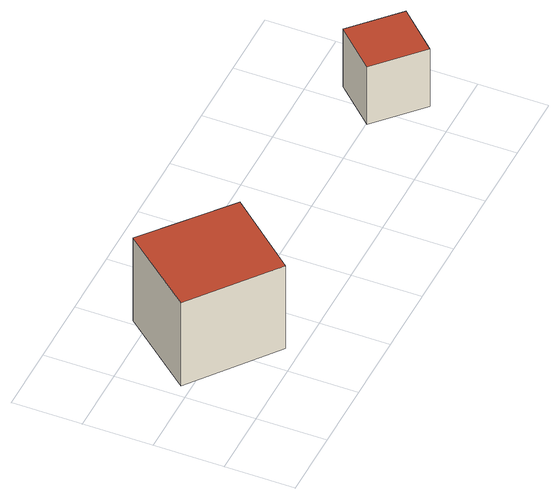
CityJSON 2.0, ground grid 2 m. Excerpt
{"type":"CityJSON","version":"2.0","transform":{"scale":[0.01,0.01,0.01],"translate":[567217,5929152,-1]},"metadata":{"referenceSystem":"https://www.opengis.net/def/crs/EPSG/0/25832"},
"CityObjects":{
"building1":{"type":"Building","attributes":{"Grundfläche 2D":"8.400737","Grundhöhe NN":"-0.152"},"geometry":[{"type":"Solid","lod":"3","boundaries":[[[[0,1,2,3]],[[4,5,3,2]],[[5,6,0,3]],[[6,7,1,0]],[[7,4,2,1]],[[7,6,5,4]]]],"semantics":{"surfaces":[{"type":"RoofSurface"},{"type":"WallSurface"},{"type":"GroundSurface"}],"values":[[0,1,1,1,1,2]]}}]},
"building2":{"type":"Building","attributes":{"Grundfläche 2D":"2.746350","Grundhöhe NN":"-0.001"},"geometry":[{"type":"Solid","lod":"3","boundaries":[[[[8,9,10,11]],[[12,13,11,10]],[[13,14,8,11]],[[14,15,9,8]],[[15,12,10,9]],[[15,14,13,12]]]],"semantics":{"surfaces":[{"type":"RoofSurface"},{"type":"WallSurface"},{"type":"GroundSurface"}],"values":[[0,1,1,1,1,2]]}}]}
},
"vertices":[
[216,443,372],[38,229,372],[278,42,372],[453,248,372],[278,42,85],[453,248,85],[216,443,85],[38,229,85],
[1237,307,300],[1130,192,300],[1257,72,300],[1365,187,300],[1257,72,100],[1365,187,100],[1237,307,100],[1130,192,100]
]}
